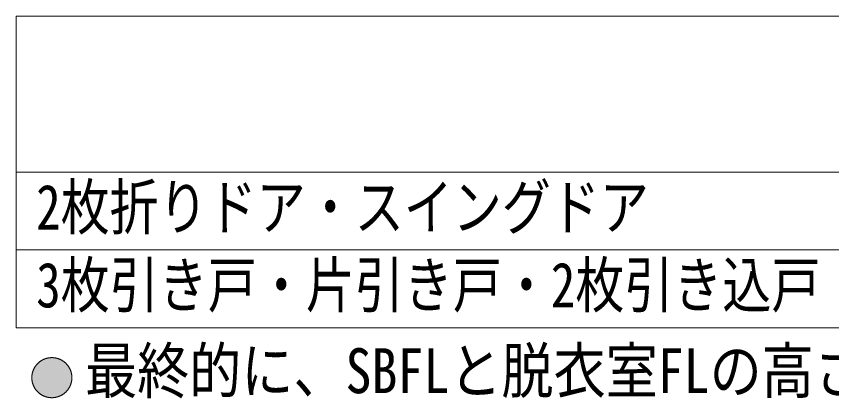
# Model space of a CAD drawing. Units: millimetres on the paper. Extents: x -305 to 305, y -152 to 152.
# Drawn here: x -255.1 to -202.7, y 91.8 to 116.3 of the extents above; entities that cross this region are included whole.
import ezdxf
from ezdxf.enums import TextEntityAlignment as Align

# ---------------------------------------------------------------- set-up
doc = ezdxf.new("R2010")
doc.units = ezdxf.units.MM
doc.layers.add('0-0_PV', color=7, linetype='Continuous', lineweight=9)
doc.styles.add('ＭＳ ゴシック', font='')
doc.styles.get('ＭＳ ゴシック').set_extended_font_data('MS Gothic')

msp = doc.modelspace()

# ---------------------------------------------------------------- linework, layer by layer
at = {"layer": '0-0_PV'}
for p, q in [((-255.076, 116.336), (-135.076, 116.336)), ((-255.076, 106.336), (-135.076, 106.336)), ((-255.076, 101.336), (-135.076, 101.336))]:
    msp.add_line(p, q, dxfattribs=at)
for points in [[(-255.076, 116.336), (-255.076, 96.336), (-135.076, 96.336)], [(-252.792, 94.423), (-252.812, 94.423), (-252.832, 94.422), (-252.853, 94.421), (-252.873, 94.42), (-252.893, 94.419), (-252.913, 94.417), (-252.933, 94.415), (-252.953, 94.413), (-252.973, 94.41), (-252.993, 94.407), (-253.013, 94.404), (-253.033, 94.4), (-253.053, 94.396), (-253.073, 94.392), (-253.092, 94.387), (-253.112, 94.382), (-253.131, 94.377), (-253.151, 94.371), (-253.17, 94.366), (-253.19, 94.359), (-253.209, 94.353), (-253.228, 94.346), (-253.247, 94.339), (-253.265, 94.332), (-253.284, 94.324), (-253.303, 94.316), (-253.321, 94.308), (-253.34, 94.3), (-253.358, 94.291), (-253.376, 94.282), (-253.394, 94.273), (-253.411, 94.263), (-253.429, 94.253), (-253.446, 94.243), (-253.464, 94.232), (-253.481, 94.222), (-253.498, 94.211), (-253.515, 94.199), (-253.531, 94.188)], [(-252.356, 94.347), (-252.375, 94.354), (-252.395, 94.36), (-252.414, 94.366), (-252.433, 94.372), (-252.453, 94.377), (-252.472, 94.382), (-252.492, 94.387), (-252.511, 94.392), (-252.531, 94.396), (-252.551, 94.4), (-252.571, 94.404), (-252.591, 94.407), (-252.611, 94.41), (-252.631, 94.413), (-252.651, 94.415), (-252.671, 94.417), (-252.691, 94.419), (-252.711, 94.42), (-252.732, 94.421), (-252.752, 94.422), (-252.772, 94.423), (-252.792, 94.423)], [(-251.739, 93.876), (-251.751, 93.893), (-251.763, 93.909), (-251.775, 93.925), (-251.788, 93.941), (-251.801, 93.957), (-251.814, 93.972), (-251.827, 93.987), (-251.841, 94.002), (-251.854, 94.017), (-251.868, 94.032), (-251.882, 94.046), (-251.897, 94.06), (-251.911, 94.074), (-251.926, 94.088), (-251.941, 94.101), (-251.957, 94.115), (-251.972, 94.128), (-251.988, 94.14), (-252.004, 94.153), (-252.02, 94.165), (-252.036, 94.177), (-252.052, 94.189), (-252.069, 94.2), (-252.086, 94.212), (-252.103, 94.223), (-252.12, 94.233), (-252.137, 94.244), (-252.155, 94.254), (-252.172, 94.264), (-252.19, 94.273), (-252.208, 94.283), (-252.226, 94.292), (-252.244, 94.3), (-252.263, 94.309), (-252.281, 94.317), (-252.3, 94.325), (-252.319, 94.333), (-252.337, 94.34), (-252.356, 94.347)], [(-253.531, 94.188), (-253.548, 94.176), (-253.564, 94.164), (-253.58, 94.152), (-253.596, 94.139), (-253.611, 94.127), (-253.627, 94.114), (-253.642, 94.101), (-253.657, 94.087), (-253.672, 94.073), (-253.687, 94.059), (-253.701, 94.045), (-253.715, 94.031), (-253.729, 94.016), (-253.743, 94.001), (-253.757, 93.986), (-253.77, 93.971), (-253.783, 93.956), (-253.796, 93.94), (-253.808, 93.924), (-253.82, 93.908), (-253.832, 93.892), (-253.844, 93.876), (-253.856, 93.859), (-253.867, 93.842), (-253.878, 93.825), (-253.889, 93.808), (-253.899, 93.791), (-253.909, 93.774), (-253.919, 93.756), (-253.929, 93.738), (-253.938, 93.72), (-253.947, 93.702), (-253.956, 93.684), (-253.965, 93.666), (-253.973, 93.647), (-253.981, 93.629), (-253.988, 93.61), (-253.996, 93.591), (-254.003, 93.572)], [(-251.506, 93.137), (-251.506, 93.157), (-251.507, 93.177), (-251.507, 93.197), (-251.508, 93.217), (-251.51, 93.237), (-251.512, 93.257), (-251.514, 93.278), (-251.516, 93.298), (-251.519, 93.318), (-251.521, 93.338), (-251.525, 93.358), (-251.528, 93.378), (-251.532, 93.397), (-251.536, 93.417), (-251.541, 93.437), (-251.546, 93.457), (-251.551, 93.476), (-251.556, 93.496), (-251.562, 93.515), (-251.568, 93.534), (-251.575, 93.553), (-251.581, 93.572), (-251.588, 93.591), (-251.596, 93.61), (-251.603, 93.629), (-251.611, 93.648), (-251.619, 93.666), (-251.628, 93.684), (-251.636, 93.703), (-251.645, 93.721), (-251.655, 93.739), (-251.664, 93.756), (-251.674, 93.774), (-251.684, 93.792), (-251.695, 93.809), (-251.706, 93.826), (-251.717, 93.843), (-251.728, 93.86), (-251.739, 93.876)], [(-254.003, 93.572), (-254.009, 93.553), (-254.016, 93.534), (-254.022, 93.515), (-254.028, 93.495), (-254.033, 93.476), (-254.038, 93.456), (-254.043, 93.437), (-254.048, 93.417), (-254.052, 93.397), (-254.056, 93.377), (-254.059, 93.358), (-254.063, 93.338), (-254.066, 93.318), (-254.068, 93.298), (-254.071, 93.278), (-254.073, 93.257), (-254.074, 93.237), (-254.076, 93.217), (-254.077, 93.197), (-254.078, 93.177), (-254.078, 93.157), (-254.078, 93.137), (-254.078, 93.137)], [(-254.078, 93.137), (-254.078, 93.116), (-254.078, 93.096), (-254.077, 93.076), (-254.076, 93.056), (-254.074, 93.036), (-254.073, 93.016), (-254.071, 92.995), (-254.068, 92.975), (-254.066, 92.955), (-254.063, 92.935), (-254.06, 92.915), (-254.056, 92.895), (-254.052, 92.876), (-254.048, 92.856), (-254.043, 92.836), (-254.038, 92.816), (-254.033, 92.797), (-254.028, 92.777), (-254.022, 92.758), (-254.016, 92.739), (-254.01, 92.72), (-254.003, 92.701), (-253.996, 92.682), (-253.989, 92.663), (-253.981, 92.644), (-253.973, 92.625), (-253.965, 92.607), (-253.957, 92.589), (-253.948, 92.57), (-253.939, 92.552), (-253.929, 92.534), (-253.92, 92.517), (-253.91, 92.499), (-253.9, 92.482), (-253.889, 92.464), (-253.879, 92.447), (-253.868, 92.43), (-253.856, 92.413), (-253.845, 92.397)], [(-251.582, 92.701), (-251.575, 92.72), (-251.569, 92.739), (-251.563, 92.758), (-251.557, 92.778), (-251.551, 92.797), (-251.546, 92.817), (-251.541, 92.836), (-251.537, 92.856), (-251.533, 92.876), (-251.529, 92.896), (-251.525, 92.915), (-251.522, 92.935), (-251.519, 92.955), (-251.516, 92.975), (-251.514, 92.995), (-251.512, 93.016), (-251.51, 93.036), (-251.508, 93.056), (-251.507, 93.076), (-251.507, 93.096), (-251.506, 93.116), (-251.506, 93.137), (-251.506, 93.137)], [(-253.845, 92.397), (-253.833, 92.38), (-253.821, 92.364), (-253.809, 92.348), (-253.796, 92.332), (-253.784, 92.316), (-253.77, 92.301), (-253.757, 92.286), (-253.744, 92.271), (-253.73, 92.256), (-253.716, 92.241), (-253.702, 92.227), (-253.687, 92.213), (-253.673, 92.199), (-253.658, 92.185), (-253.643, 92.172), (-253.628, 92.158), (-253.612, 92.145), (-253.597, 92.133), (-253.581, 92.12), (-253.565, 92.108), (-253.548, 92.096), (-253.532, 92.084), (-253.515, 92.073), (-253.499, 92.061), (-253.482, 92.05), (-253.464, 92.04), (-253.447, 92.029), (-253.43, 92.019), (-253.412, 92.009), (-253.394, 92), (-253.376, 91.99), (-253.358, 91.981), (-253.34, 91.972), (-253.322, 91.964), (-253.303, 91.956), (-253.285, 91.948), (-253.266, 91.94), (-253.247, 91.933), (-253.228, 91.926)], [(-252.053, 92.085), (-252.037, 92.097), (-252.02, 92.109), (-252.004, 92.121), (-251.988, 92.133), (-251.973, 92.146), (-251.957, 92.159), (-251.942, 92.172), (-251.927, 92.186), (-251.912, 92.2), (-251.898, 92.213), (-251.883, 92.228), (-251.869, 92.242), (-251.855, 92.257), (-251.841, 92.271), (-251.828, 92.286), (-251.815, 92.302), (-251.802, 92.317), (-251.789, 92.333), (-251.776, 92.349), (-251.764, 92.365), (-251.752, 92.381), (-251.74, 92.397), (-251.729, 92.414), (-251.718, 92.431), (-251.707, 92.448), (-251.696, 92.465), (-251.685, 92.482), (-251.675, 92.5), (-251.665, 92.517), (-251.656, 92.535), (-251.646, 92.553), (-251.637, 92.571), (-251.628, 92.589), (-251.62, 92.607), (-251.612, 92.626), (-251.604, 92.644), (-251.596, 92.663), (-251.589, 92.682), (-251.582, 92.701)], [(-253.228, 91.926), (-253.209, 91.919), (-253.19, 91.913), (-253.171, 91.907), (-253.151, 91.901), (-253.132, 91.896), (-253.112, 91.89), (-253.093, 91.886), (-253.073, 91.881), (-253.053, 91.877), (-253.033, 91.873), (-253.013, 91.869), (-252.993, 91.866), (-252.973, 91.863), (-252.953, 91.86), (-252.933, 91.858), (-252.913, 91.856), (-252.893, 91.854), (-252.873, 91.853), (-252.853, 91.852), (-252.833, 91.851), (-252.812, 91.85), (-252.792, 91.85)], [(-252.792, 91.85), (-252.772, 91.85), (-252.752, 91.851), (-252.732, 91.852), (-252.712, 91.853), (-252.691, 91.854), (-252.671, 91.856), (-252.651, 91.858), (-252.631, 91.86), (-252.611, 91.863), (-252.591, 91.866), (-252.571, 91.869), (-252.551, 91.873), (-252.531, 91.877), (-252.512, 91.881), (-252.492, 91.886), (-252.472, 91.891), (-252.453, 91.896), (-252.433, 91.901), (-252.414, 91.907), (-252.395, 91.913), (-252.376, 91.92), (-252.357, 91.926), (-252.338, 91.933), (-252.319, 91.941), (-252.3, 91.948), (-252.281, 91.956), (-252.263, 91.964), (-252.245, 91.973), (-252.227, 91.982), (-252.208, 91.991), (-252.191, 92), (-252.173, 92.01), (-252.155, 92.02), (-252.138, 92.03), (-252.12, 92.04), (-252.103, 92.051), (-252.086, 92.062), (-252.07, 92.073), (-252.053, 92.085)]]:
    msp.add_lwpolyline(points, dxfattribs=at)
for points in [[(-253.218, 91.925), (-253.218, 94.35), (-253.378, 94.278)], [(-253.181, 91.91), (-253.181, 94.359), (-253.218, 94.35)], [(-253.218, 91.925), (-253.181, 91.91), (-253.218, 94.35)], [(-253.011, 91.872), (-253.011, 94.404), (-253.181, 94.359)], [(-253.181, 91.91), (-253.011, 91.872), (-253.181, 94.359)], [(-252.97, 91.862), (-252.97, 94.408), (-253.011, 94.404)], [(-253.011, 91.872), (-252.97, 91.862), (-253.011, 94.404)], [(-252.792, 91.853), (-252.792, 94.423), (-252.97, 94.408)], [(-252.97, 91.862), (-252.792, 91.853), (-252.97, 94.408)], [(-252.792, 91.853), (-252.747, 91.851), (-252.792, 94.423)], [(-252.747, 91.851), (-252.747, 94.42), (-252.792, 94.423)], [(-252.747, 91.851), (-252.659, 91.862), (-252.747, 94.42)], [(-252.659, 91.862), (-252.659, 94.416), (-252.747, 94.42)], [(-252.659, 91.862), (-252.529, 91.877), (-252.659, 94.416)], [(-252.529, 91.877), (-252.529, 94.391), (-252.659, 94.416)], [(-252.529, 91.877), (-252.446, 91.902), (-252.529, 94.391)], [(-252.446, 91.902), (-252.446, 94.375), (-252.529, 94.391)], [(-252.446, 91.902), (-252.323, 91.939), (-252.446, 94.375)], [(-252.323, 91.939), (-252.323, 94.33), (-252.446, 94.375)], [(-252.323, 91.939), (-252.246, 91.977), (-252.323, 94.33)], [(-252.246, 91.977), (-252.246, 94.301), (-252.323, 94.33)], [(-252.246, 91.977), (-252.133, 92.033), (-252.246, 94.301)], [(-252.133, 92.033), (-252.133, 94.236), (-252.246, 94.301)], [(-253.87, 92.439), (-253.87, 93.838), (-253.955, 93.681)], [(-253.849, 92.402), (-253.849, 93.865), (-253.87, 93.838)], [(-253.87, 92.439), (-253.849, 92.402), (-253.87, 93.838)], [(-253.741, 92.272), (-253.741, 94.004), (-253.849, 93.865)], [(-253.849, 92.402), (-253.741, 92.272), (-253.849, 93.865)], [(-253.715, 92.24), (-253.715, 94.028), (-253.741, 94.004)], [(-253.741, 92.272), (-253.715, 92.24), (-253.741, 94.004)], [(-253.587, 92.128), (-253.587, 94.147), (-253.715, 94.028)], [(-253.715, 92.24), (-253.587, 92.128), (-253.715, 94.028)], [(-253.557, 92.102), (-253.557, 94.166), (-253.587, 94.147)], [(-253.587, 92.128), (-253.557, 92.102), (-253.587, 94.147)], [(-253.411, 92.012), (-253.411, 94.263), (-253.557, 94.166)], [(-253.557, 92.102), (-253.411, 92.012), (-253.557, 94.166)], [(-253.378, 91.991), (-253.378, 94.278), (-253.411, 94.263)], [(-253.411, 92.012), (-253.378, 91.991), (-253.411, 94.263)], [(-253.378, 91.991), (-253.218, 91.925), (-253.378, 94.278)], [(-252.133, 92.033), (-252.063, 92.083), (-252.133, 94.236)], [(-252.063, 92.083), (-252.063, 94.197), (-252.133, 94.236)], [(-252.063, 92.083), (-251.961, 92.156), (-252.063, 94.197)], [(-251.961, 92.156), (-251.961, 94.113), (-252.063, 94.197)], [(-251.961, 92.156), (-251.901, 92.216), (-251.961, 94.113)], [(-251.901, 92.216), (-251.901, 94.064), (-251.961, 94.113)], [(-251.901, 92.216), (-251.813, 92.304), (-251.901, 94.064)], [(-251.813, 92.304), (-251.813, 93.965), (-251.901, 94.064)], [(-251.813, 92.304), (-251.761, 92.375), (-251.813, 93.965)], [(-251.761, 92.375), (-251.761, 93.907), (-251.813, 93.965)], [(-251.761, 92.375), (-251.69, 92.475), (-251.761, 93.907)], [(-251.69, 92.475), (-251.69, 93.792), (-251.761, 93.907)], [(-251.69, 92.475), (-251.649, 92.557), (-251.69, 93.792)], [(-251.649, 92.557), (-251.649, 93.728), (-251.69, 93.792)], [(-254.071, 93.001), (-254.071, 93.252), (-254.075, 93.227)], [(-254.041, 92.841), (-254.041, 93.446), (-254.071, 93.252)], [(-254.071, 93.001), (-254.041, 92.841), (-254.071, 93.252)], [(-254.03, 92.786), (-254.03, 93.478), (-254.041, 93.446)], [(-254.041, 92.841), (-254.03, 92.786), (-254.041, 93.446)], [(-253.971, 92.629), (-253.971, 93.651), (-254.03, 93.478)], [(-254.03, 92.786), (-253.971, 92.629), (-254.03, 93.478)], [(-253.955, 92.585), (-253.955, 93.681), (-253.971, 93.651)], [(-253.971, 92.629), (-253.955, 92.585), (-253.971, 93.651)], [(-253.955, 92.585), (-253.87, 92.439), (-253.955, 93.681)], [(-251.649, 92.557), (-251.595, 92.665), (-251.649, 93.728)], [(-251.595, 92.665), (-251.595, 93.599), (-251.649, 93.728)], [(-251.595, 92.665), (-251.567, 92.76), (-251.595, 93.599)], [(-251.567, 92.76), (-251.567, 93.53), (-251.595, 93.599)], [(-251.567, 92.76), (-251.533, 92.872), (-251.567, 93.53)], [(-251.533, 92.872), (-251.533, 93.382), (-251.567, 93.53)], [(-251.533, 92.872), (-251.518, 92.996), (-251.533, 93.382)], [(-251.518, 92.996), (-251.518, 93.317), (-251.533, 93.382)], [(-251.518, 92.996), (-251.507, 93.091), (-251.518, 93.317)]]:
    msp.add_solid(points, dxfattribs=at)

# ---------------------------------------------------------------- texts
at = {"layer": '0-0_PV', "style": 'ＭＳ ゴシック'}
for s, width, p in [('2枚折りドア・スイングドア', 0.8, (-253.798, 101.781)), ('3枚引き戸・片引き戸・2枚引き込戸', 0.8, (-253.795, 96.781)), ('最終的に、SBFLと脱衣室FLの高さ調整は、アジャスタ―ボルトの高さを', 0.85, (-250.657, 91.276))]:
    msp.add_text(s, height=2.886, dxfattribs=dict(at, width=width)).set_placement(p, align=Align.BOTTOM_LEFT)

doc.saveas('drawing.dxf')
